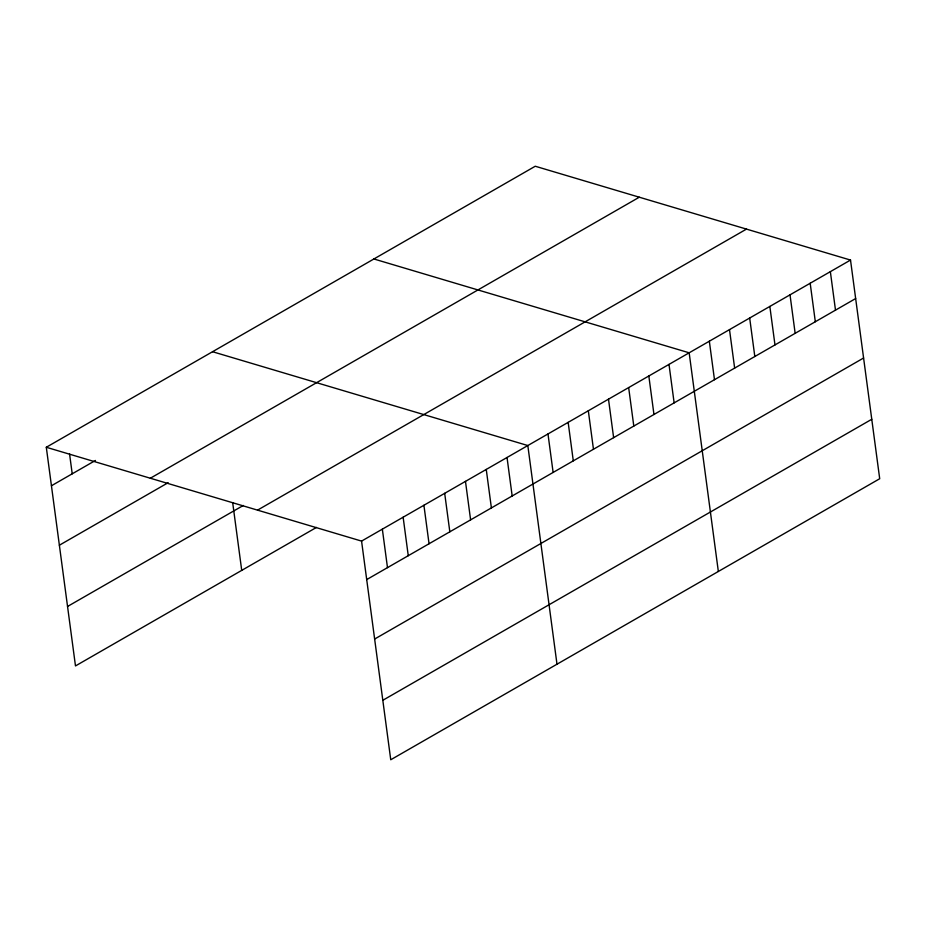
<?xml version="1.0" encoding="UTF-8"?>
<svg xmlns="http://www.w3.org/2000/svg" width="926" height="926" viewBox="0 0 926 926"><rect width="100%" height="100%" fill="white"/><g stroke="black" fill="none" stroke-linecap="round" stroke-linejoin="round"><path stroke-width="1.39" d="M46.3 447.27L535.251 166.24L850.519 260.067L879.7 478.73L390.749 759.76L361.568 541.097L46.3 447.27L75.481 665.933L316.46 527.426M51.439 485.756L95.436 460.465M150.336 478.233L639.299 197.203M59.368 545.217L168.162 482.689M67.54 606.472L243.283 505.469M257.532 510.133L746.483 229.104M361.568 541.097L850.519 260.067M366.708 579.583L855.659 298.554M374.636 639.044L863.588 358.015M382.808 700.299L871.771 419.27M373.896 258.979L689.164 352.806L718.345 571.469M212.54 351.718L527.82 445.545L556.989 664.208M830.356 271.654L835.495 310.141M810.181 283.252L815.32 321.739M790.017 294.838L795.156 333.337M769.842 306.437L774.981 344.923M749.678 318.035L754.817 356.522M729.503 329.621L734.642 368.108M709.339 341.219L714.478 379.706M669 364.404L674.14 402.891M648.825 375.991L653.964 414.478M628.661 387.589L633.801 426.076M608.498 399.175L613.625 437.662M588.323 410.774L593.462 449.26M568.159 422.36L573.287 460.847M547.984 433.958L553.123 472.445M507.031 457.49L512.171 495.977M486.254 469.436L491.393 507.923M465.477 481.381L470.605 519.868M444.688 493.326L449.828 531.813M423.911 505.272L429.051 543.759M403.134 517.206L408.262 555.704M382.345 529.151L387.485 567.638M232.692 502.76L241.721 570.381M69.554 453.856L72.216 473.823"/></g></svg>
